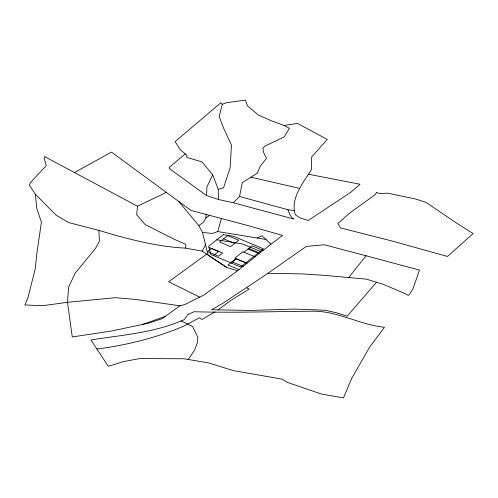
<?xml version="1.0" encoding="UTF-8"?>
<svg xmlns="http://www.w3.org/2000/svg" width="498" height="498" viewBox="0 0 498 498"><rect width="100%" height="100%" fill="white"/><g stroke="black" fill="none" stroke-linecap="round" stroke-linejoin="round"><path stroke-width="0.75" d="M308.405 174.225L360.035 184.248L350.972 192.141L308.262 220.44L299.846 217.844L295.364 214.806C289.992 198.353 303.27 182.81 311.375 169.712L311.68 156.901L327.292 139.459L297.543 123.429L284.109 125.452L271.815 120.952L258.412 115.094L247.512 105.844L245.408 100.092L226.715 102.706L222.313 104.269L219.145 116.401L223.471 127.812L231.452 145.086L230.157 167.726L223.54 187.858L218.217 189.308L218.541 199.524L233.294 202.773L293.646 218.989L292.625 218.429L290.141 215.236L287.9 209.708L239.532 196.486L233.294 202.773M74.439 172.545L111.465 152.127L190.946 210.43L246.473 225.164L282.621 235.423L270.924 244.188L237.583 270.794L226.64 267.395L202.113 251.123L185.71 248.147L185.804 244.369L173.341 238.891L145.043 224.467L136.639 214.632L137.504 206.24L166.382 192.409M218.541 199.524L206.626 195.614L206.869 186.987L212.733 174.835L202.032 161.912L186.775 157.399L186.943 155.289L180.475 149.935L175.122 141.606L220.938 102.731L222.313 104.269M226.64 267.395L208.164 255.138L202.437 232.435L198.82 225.6L203.576 222.133L205.929 217.875L206.116 214.37M239.532 196.486L242.302 182.598L257.217 173.267L260.386 165.977L266.48 158.376L263.585 152.357L262.919 148.074L265.179 146.001L284.29 136.857L289.419 128.378L284.109 125.452M202.437 232.435L212.329 233.431L217.732 231.564L221.317 218.771M205.543 244.748L202.113 251.123M188.163 359.463L194.6 350.106L197.177 343.222L197.88 337.439L192.602 326.458L181.06 320.955C152.438 333.031 121.288 335.104 90.947 339.935L108.278 366.335L123.274 361.635L139.863 358.566L184.042 358.765L208.65 362.924L233.375 370.618L282.073 379.134L287.869 382.576L321.471 394.061L343.458 397.908L351.7 378.405L369.616 347.137L384.5 327.254C359.251 324.808 336.492 310.192 310.833 311.231C271.92 311.536 233.02 312.906 194.102 311.729L187.914 314.587L184.223 319.685L181.06 320.955M348.843 277.448L366.042 255.76L419.478 270.09L412.942 288.859L409.449 294.43L408.273 295.42L405.03 293.602L382.806 284.128L366.329 279.135L324.229 275.35L301.738 273.888L267.856 273.302M376.532 282.229L347.206 316.168L336.362 312.732L325.045 310.235L294.013 309.053L251.092 310.428L211.656 309.781L222.799 303.319L264.363 275.743L306.295 246.429L324.298 244.761L366.042 255.76M185.262 153.901L169.152 167.49L169.463 168.685L206.626 195.614M213.461 255.58L218.585 251.496L208.998 247.487M235.971 258.599L227.953 264.998L239.034 269.63M243.995 252.2L252.019 245.8L263.1 250.432M231.197 262.994L236.32 258.904L245.819 262.876M250.762 247.382L249.156 248.664L258.655 252.635M218.056 309.887L230.58 300.611L249.131 289.083L246.386 287.67M206.626 254.123L168.641 281.775L199.698 297.144M237.583 270.794L203.688 295.158L184.889 304.508L179.903 305.791L162.068 318.72L148.796 323.121L111.471 331.033L72.254 336.953L67.504 302.323L68.637 286.991L75.198 273.203L95.473 248.434L99.444 241.231L98.853 230.4L68.456 222.494L56.093 215.13L35.346 194.208L29.164 184.851L32.513 180.313L46.295 165.622L44.092 158.37L44.59 156.59L137.504 206.24M205.929 217.875L209.341 215.615M214.974 311.929L202.001 319.442L199.268 317.824L184.584 325.773A231.763 133.806 0 0 1 149.68 338.198A231.327 133.557 0 0 1 98.293 348.868L96.911 349.023M257.261 238.032L261.954 235.691L270.924 244.188M165.243 316.417L142.397 324.478M287.9 209.708L293.988 210.542M179.903 305.791L135.493 299.41L115.48 297.667L67.504 302.323L42.455 305.728L24.9 304.938L27.944 297.729L35.227 268.876L36.92 253.077L41.409 222.214L36.833 208.625L35.346 194.208M185.71 248.147C156.023 246.653 127.258 238.866 98.853 230.4M217.732 231.564L265.92 239.451M216.817 239.781L242.725 244.02L260.261 251.347M250.961 177.182L299.615 188.393M223.621 238.81L234.707 243.441M248.004 249L259.091 253.631M255.082 256.831L242.887 251.733L234.863 258.138L247.058 263.23M231.962 261.799L243.049 266.43M198.82 225.6L178.745 201.478M212.733 174.835L218.217 189.308M376.525 192.502L375.243 194.6L349.77 213.02L337.818 223.546L340.501 227.891L392.013 241.007L447.465 256.458L473.1 233.55L455.153 222.176L425.995 202.362L415.494 198.988L387.425 193.131L379.881 193.672L376.525 192.502M223.285 234.626L208.693 246.261L210.754 254.453L240.696 266.959L263.448 248.807L233.512 236.295L223.285 234.626M211.588 248.409L207.579 251.608L218.659 256.24L222.674 253.04L211.588 248.409M227.63 235.61L219.612 242.009L230.692 246.641L238.716 240.241L227.63 235.61"/></g></svg>
